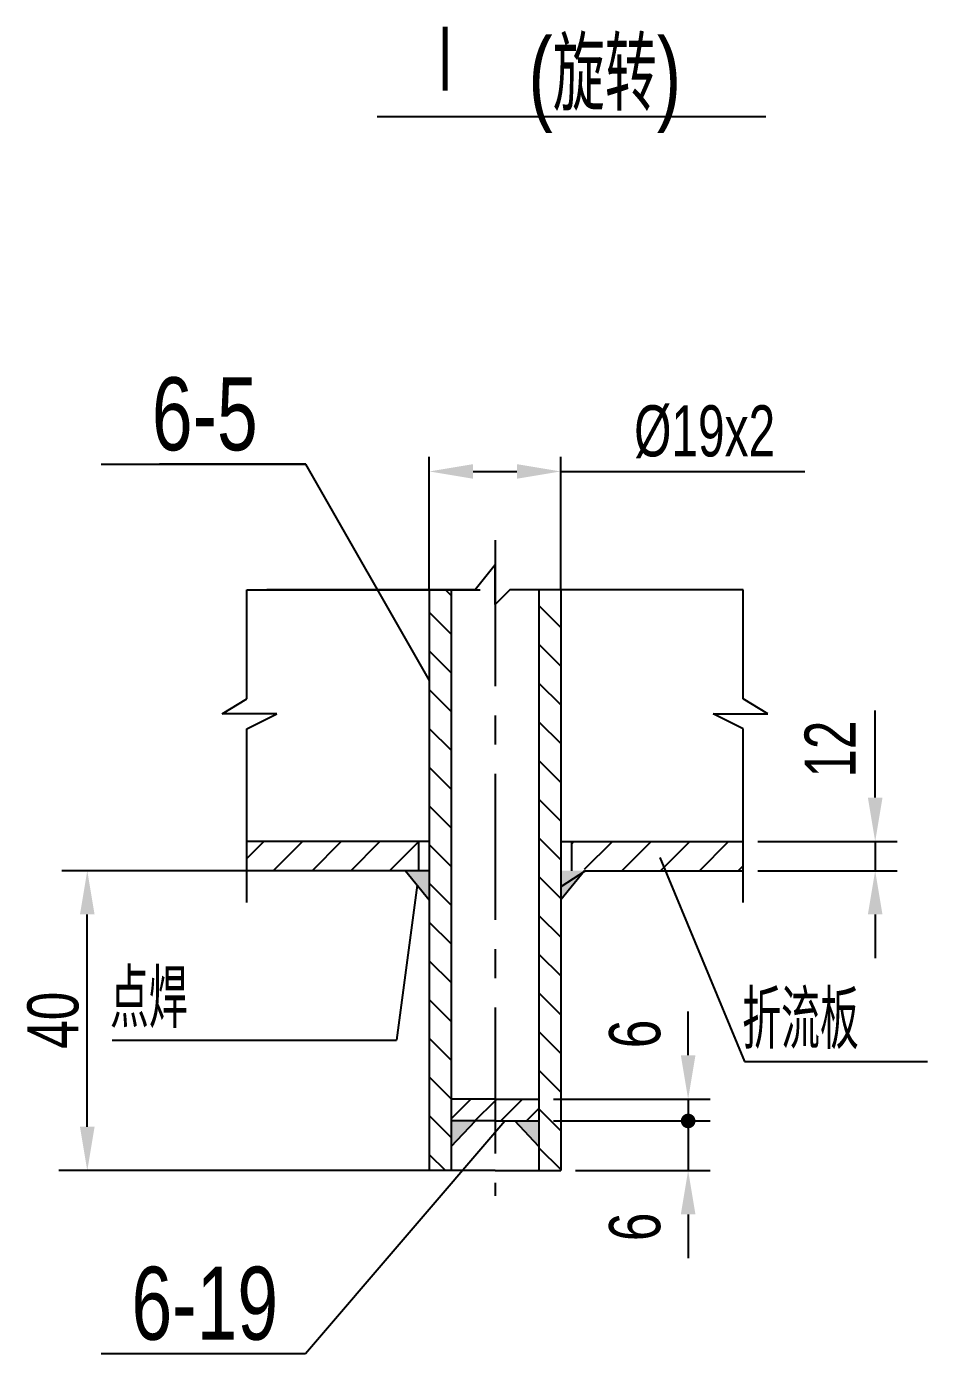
# Model space of a CAD drawing. Extents: x 34 to 831, y 17 to 546.
# Drawn here: x 179.3 to 241, y 19.2 to 110 of the extents above; entities that cross this region are included whole.
import ezdxf
from ezdxf.enums import TextEntityAlignment as Align

# ---------------------------------------------------------------- set-up
doc = ezdxf.new("R2010")
doc.units = 0
doc.header["$LTSCALE"] = 8
doc.linetypes.add('CENTER', pattern=[2, 1.25, -0.25, 0.25, -0.25])
doc.layers.get('0').update_dxf_attribs({"color": 2, "linetype": 'CONTINUOUS'})
doc.layers.get('Defpoints').update_dxf_attribs({"linetype": 'CONTINUOUS'})
doc.layers.add('CEN', color=3, linetype='CENTER')
doc.layers.add('OT', color=1, linetype='CONTINUOUS')
doc.styles.get("Standard").update_dxf_attribs({"font": 'PV_E.shx', "width": 0.7, "bigfont": 'PV_C.shx'})
doc.dimstyles.new('STANDARD$0', dxfattribs={"dimtxt": 3.5, "dimasz": 3, "dimexe": 1, "dimexo": 0, "dimgap": 0.5, "dimtad": 1, "dimdec": 0, "dimlfac": 3, "dimrnd": 1.387778780781446e-17, "dimzin": 0, "dimdsep": 46, "dimtxsty": 'Standard', "dimcen": -3, "dimclrd": 256, "dimclre": 256, "dimclrt": 2, "dimadec": 0, "dimazin": 0, "dimtp": 1, "dimtfac": 1, "dimtdec": 0, "dimtmove": 0, "dimatfit": 2, "dimfxl": 0, "dimtolj": 1, "dimtzin": 9, "dimlwd": -1, "dimlwe": -1, "dimarcsym": 0})

# ---------------------------------------------------------------- blocks, each defined once
blk = doc.blocks.new('*X6')
at = {"color": 0}
for p, q in [((45.09009021079526, 47.74174064024481), (46.59009021079525, 49.24174064024481)), ((47.74174064024481, 47.74174064024481), (49.24174064024481, 49.24174064024481)), ((50.39339106969437, 47.74174064024481), (51.89339106969436, 49.24174064024481)), ((53.04504149914392, 47.74174064024481), (54.54504149914391, 49.24174064024481)), ((55.69669192859347, 47.74174064024481), (57.19669192859347, 49.24174064024481)), ((58.34834235804302, 47.74174064024481), (59.84834235804302, 49.24174064024481)), ((60.99999278749257, 47.74174064024481), (62.49999278749257, 49.24174064024481)), ((63.65164321694213, 47.74174064024481), (65.15164321694213, 49.24174064024481)), ((66.30329364639168, 47.74174064024481), (67.80329364639168, 49.24174064024481)), ((68.95494407584123, 47.74174064024481), (70.45494407584123, 49.24174064024481)), ((71.60659450529079, 47.74174064024481), (73.10659450529079, 49.24174064024481)), ((74.25824493474033, 47.74174064024481), (75.75824493474033, 49.24174064024481)), ((76.9098953641899, 47.74174064024481), (78.4098953641899, 49.24174064024481)), ((79.56154579363944, 47.74174064024481), (81.06154579363945, 49.24174064024481)), ((82.21319622308899, 47.74174064024481), (83.713196223089, 49.24174064024481)), ((44.00633224825518, 41.35468181880563), (44.39339106969435, 41.7417406402448)), ((45.54504149914391, 40.24174064024481), (47.04504149914391, 41.7417406402448)), ((48.19669192859347, 40.24174064024481), (49.69669192859346, 41.7417406402448)), ((50.84834235804302, 40.24174064024481), (52.34834235804301, 41.7417406402448)), ((53.49999278749257, 40.24174064024481), (54.99999278749257, 41.7417406402448)), ((56.15164321694213, 40.24174064024481), (57.65164321694212, 41.74174064024481)), ((58.80329364639168, 40.24174064024481), (60.30329364639167, 41.74174064024481)), ((61.45494407584123, 40.24174064024481), (62.95494407584123, 41.74174064024481)), ((64.10659450529079, 40.24174064024481), (65.60659450529079, 41.74174064024481)), ((66.75824493474035, 40.24174064024481), (68.25824493474033, 41.74174064024481)), ((69.4098953641899, 40.24174064024481), (70.9098953641899, 41.74174064024481)), ((72.06154579363945, 40.24174064024481), (73.56154579363944, 41.74174064024481)), ((74.713196223089, 40.24174064024481), (76.21319622308899, 41.74174064024481)), ((77.36484665253855, 40.24174064024481), (78.86484665253855, 41.74174064024481)), ((80.0164970819881, 40.24174064024481), (81.51649708198809, 41.74174064024481)), ((82.66814751143765, 40.24174064024481), (83.78033181904674, 41.35392494785388))]:
    blk.add_line(p, q, dxfattribs=at)
blk = doc.blocks.new('*X7')
at = {"color": 0}
for p, q in [((80.38084481978031, 46.89837579379823), (79.53747997333375, 47.74174064024481)), ((80.38084481978031, 45.13060884083186), (78.88084481978031, 46.63060884083186)), ((79.00194606740101, 44.74174064024481), (78.88084481978031, 44.86284188786549)), ((80.38084481978031, 43.36284188786549), (79.00194606740101, 44.74174064024481)), ((80.23417911443464, 41.74174064024481), (78.88084481978031, 43.09507493489912))]:
    blk.add_line(p, q, dxfattribs=at)
blk = doc.blocks.new('*D12')
for p, q in [((206.8683815366014, 71.45897303705192), (206.8683815366014, 80.55804484203554)), ((215.8683815366014, 71.45897303705192), (215.8683815366014, 80.55804484203554)), ((209.8683815366014, 79.55804484203554), (212.8683815366014, 79.55804484203554)), ((215.8683815366014, 79.55804484203554), (232.5772525043433, 79.55804484203554))]:
    blk.add_line(p, q)
for points in [[(209.8683815366014, 80.05804484203554), (209.8683815366014, 79.05804484203554), (206.8683815366014, 79.55804484203554)], [(212.8683815366014, 80.05804484203554), (212.8683815366014, 79.05804484203554), (215.8683815366014, 79.55804484203554)]]:
    blk.add_solid(points)
at = {"layer": 'Defpoints', "color": 0}
for p in [(215.8683815366014, 79.55804484203554), (206.8683815366014, 71.45897303705192), (215.8683815366014, 71.45897303705192)]:
    blk.add_point(p, dxfattribs=at)
at = {"insert": (225.7228170204724, 82.2733991727442), "char_height": 3.5, "attachment_point": 5}
blk.add_mtext('\\A1;%%c19x2', dxfattribs=at)

msp = doc.modelspace()

# ---------------------------------------------------------------- linework, layer by layer
for p, q in [((229.9196291087244, 103.8459956855731), (203.2999565403081, 103.8459956855731)), ((198.4041056094022, 80.06640516375), (206.8683815366014, 65.24628746790154)), ((211.3683815366014, 73.15871604275151), (210.0096062158043, 71.45897303705192)), ((211.3683815366014, 70.43912664091181), (211.3683815366014, 73.15871604275151)), ((194.3836941756806, 63.9801014410923), (194.3836941756806, 71.45897303705192)), ((194.3836941756806, 71.45897303705192), (210.3493007375107, 71.45897303705192)), ((210.0096062158043, 71.45897303705192), (195.7424688049707, 71.45897303705192)), ((212.3874623356921, 71.45897303705192), (211.3683815366014, 70.43912664091181)), ((228.3530688975222, 71.45897303705192), (212.3874623356921, 71.45897303705192)), ((228.3530688975222, 63.9801014410923), (228.3530688975222, 71.45897303705192)), ((192.6852250246845, 62.96025504495219), (194.3836941756806, 63.9801014410923)), ((230.0515380485183, 62.96025504495219), (228.3530688975222, 63.9801014410923)), ((196.421856465369, 62.96025504495219), (192.6852250246845, 62.96025504495219)), ((194.3836941756806, 61.94040864881208), (196.421856465369, 62.96025504495219)), ((228.3530688975222, 61.94040864881208), (226.3149066078338, 62.96025504495219)), ((226.3149066078338, 62.96025504495219), (230.0515380485183, 62.96025504495219)), ((237.3961061177745, 57.22210125487265), (237.3961061177745, 63.19938456926116)), ((194.3836941756806, 50.04220365744595), (194.3836941756806, 61.94040864881208)), ((228.3530688975222, 50.04220365744595), (228.3530688975222, 61.94040864881208)), ((229.3530688975222, 54.22210125487265), (238.8961061177745, 54.22210125487265)), ((237.3961061177745, 54.22210125487265), (237.3961061177745, 52.22210125487265)), ((222.6544516626548, 53.1315449548681), (228.4418647261712, 39.15632828161949)), ((194.3836941756806, 52.22210125487265), (181.7196082885969, 52.22210125487265)), ((205.2406253362785, 52.22210125487277), (206.8683815366014, 50.22667732333673)), ((217.4961377369239, 52.22210125487277), (215.8683815366014, 50.22667732333673)), ((229.3530688975222, 52.22210125487265), (238.8961061177745, 52.22210125487265)), ((206.0488641357281, 51.2313023609737), (204.6242855961161, 40.6056345461443)), ((183.4559359362863, 34.68497346626032), (183.4559359362863, 49.22210125487265)), ((237.3961061177745, 49.22210125487265), (237.3961061177745, 46.22210125487265)), ((224.5908367291956, 39.58446046552672), (224.5908367291956, 42.58446046552672)), ((185.1610302735223, 40.6056345461443), (204.6242855961161, 40.6056345461443)), ((228.4418647261712, 39.15632828161949), (240.9740788675351, 39.15632828161949)), ((215.3683815366014, 36.58446046552672), (226.0908367291956, 36.58446046552672)), ((224.5908367291956, 36.58446046552672), (224.5908367291956, 31.68497346626032)), ((198.4041056094022, 19.1641134341819), (212.0459331476466, 35.08446046552672)), ((208.3683815366014, 33.3429859908689), (210.0222847756938, 35.08446046552683)), ((214.3683815366014, 33.3429859908689), (212.714478297509, 35.08446046552683)), ((215.3683815366014, 35.08446046552672), (226.0908367291956, 35.08446046552672)), ((207.3683815366014, 31.68497346626032), (181.4997057358062, 31.68497346626032)), ((216.8683815366014, 31.68497346626032), (226.0908367291956, 31.68497346626032)), ((224.5908367291956, 28.68497346626032), (224.5908367291956, 25.68497346626032))]:
    msp.add_line(p, q)
at = {"color": 0}
for p, q in [((194.3836941756806, 53.06624396334644), (195.539551467207, 54.22210125487277)), ((196.1912018966566, 52.22210125487277), (198.1912018966566, 54.22210125487277)), ((198.8428523261061, 52.22210125487277), (200.8428523261061, 54.22210125487277)), ((201.4945027555557, 52.22210125487277), (203.4945027555557, 54.22210125487277)), ((204.1461531850052, 52.22210125487277), (206.1461531850052, 54.22210125487277)), ((216.5962435353224, 54.06558988739175), (216.7527549028034, 54.22210125487277)), ((217.5019845068825, 52.31968042950211), (219.404405332253, 54.22210125487277)), ((220.0560557617025, 52.22210125487277), (222.0560557617025, 54.22210125487277)), ((222.7077061911521, 52.22210125487277), (224.7077061911521, 54.22210125487277)), ((225.3593566206016, 52.22210125487277), (227.3593566206016, 54.22210125487277)), ((228.0110070500511, 52.22210125487277), (228.3530688975222, 52.56416310234363))]:
    msp.add_line(p, q, dxfattribs=at)
at = {"const_width": 0.5}
msp.add_lwpolyline([(224.3408367291956, 35.08446046552672, 1), (224.8408367291956, 35.08446046552672, 1)], format="xyb", close=True, dxfattribs=at)
for points in [[(237.8961061177745, 57.22210125487265), (236.8961061177745, 57.22210125487265), (237.3961061177745, 54.22210125487265)], [(183.9559359362863, 49.22210125487265), (182.9559359362863, 49.22210125487265), (183.4559359362863, 52.22210125487265)], [(205.2406253362785, 52.22210125487277), (206.8683815366014, 52.22210125487277), (206.8683815366014, 50.22667732333673)], [(217.4961377369239, 52.22210125487277), (215.8683815366014, 52.22210125487277), (215.8683815366014, 50.22667732333673)], [(237.8961061177745, 49.22210125487265), (236.8961061177745, 49.22210125487265), (237.3961061177745, 52.22210125487265)], [(225.0908367291956, 39.58446046552672), (224.0908367291956, 39.58446046552672), (224.5908367291956, 36.58446046552672)], [(183.9559359362863, 34.68497346626032), (182.9559359362863, 34.68497346626032), (183.4559359362863, 31.68497346626032)], [(208.3683815366014, 35.08446046552672), (209.989482784222, 35.08446046552683), (208.3683815366014, 33.3429859908689), (208.3683815366014, 33.34298599086901)], [(214.3683815366014, 35.08446046552672), (212.7472802889804, 35.08446046552683), (214.3683815366014, 33.3429859908689), (214.3683815366014, 33.34298599086901)], [(225.0908367291956, 28.68497346626032), (224.0908367291956, 28.68497346626032), (224.5908367291956, 31.68497346626032)]]:
    msp.add_solid(points)
at = {"layer": 'CEN'}
msp.add_line((211.3683815366014, 74.85846003631832), (211.3683815366014, 29.96143274066605), dxfattribs=at)
at = {"layer": 'OT'}
for p, q in [((184.4041056094022, 80.06640516375), (198.4041056094022, 80.06640516375)), ((188.4074057455298, 80.07235000669493), (198.4074057455298, 80.07235000669493)), ((206.8683815366014, 71.45897303705192), (206.8683815366014, 31.68497346626032)), ((208.3683815366014, 71.45897303705192), (208.3683815366014, 31.68497346626032)), ((214.3683815366014, 71.45897303705192), (214.3683815366014, 31.68497346626032)), ((215.8683815366014, 71.45897303705192), (215.8683815366014, 31.68497346626032)), ((206.8683815366014, 54.22210125487277), (194.3836941756806, 54.22210125487265)), ((206.14051953788, 54.22210125487277), (206.14051953788, 52.22210125487277)), ((215.8683815366014, 54.22210125487277), (228.3530688975222, 54.22210125487265)), ((216.5962435353224, 54.22210125487277), (216.5962435353224, 52.22210125487277)), ((206.8683815366014, 52.22210125487277), (194.3836941756806, 52.22210125487265)), ((217.5730748039139, 52.22210125487265), (215.8683815366014, 51.12442047734817)), ((217.5730748039139, 52.22210125487277), (228.3530688975222, 52.22210125487265)), ((211.3683815366014, 36.58446046552672), (208.3683815366014, 36.58446046552672)), ((211.3683815366014, 36.58446046552672), (214.3683815366014, 36.58446046552672)), ((211.3683815366014, 35.08446046552672), (208.3683815366014, 35.08446046552672)), ((211.3683815366014, 35.08446046552672), (214.3683815366014, 35.08446046552672)), ((211.3683815366014, 31.68497346626032), (206.8683815366014, 31.68497346626032)), ((211.3683815366014, 31.68497346626032), (215.8683815366014, 31.68497346626032)), ((184.4041056094022, 19.1641134341819), (198.4041056094022, 19.1641134341819))]:
    msp.add_line(p, q, dxfattribs=at)

# ---------------------------------------------------------------- block references
at = {"rotation": 270}
for name in ['*X6', '*X7']:
    msp.add_blockref(name, (166.6266408963563, 115.4653052853071), dxfattribs=at)

# ---------------------------------------------------------------- texts
at = {"width": 0.75}
for s, p in [('(旋转)', (218.8850416700936, 104.234560420161)), ('6-5', (191.500004890331, 81.00694453314554)), ('6-19', (191.500004890331, 20.10465280357744))]:
    msp.add_text(s, height=5, dxfattribs=at).set_placement(p, align=Align.CENTER)
at = {"linetype": 'Continuous', "width": 0.75}
for s, p in [('12', (234.2834814963232, 60.54769976249827)), ('40', (181.0983629740829, 41.98080399802461)), ('6', (220.9282895090894, 41.04289119960822)), ('6', (220.9282895090894, 27.83218876777755))]:
    msp.add_text(s, height=3.5, rotation=90, dxfattribs=at).set_placement(p, align=Align.MIDDLE)
at = {"width": 0.7}
for s, p in [('点焊', (185.0112271854803, 41.45987243181366)), ('折流板', (228.2920616381291, 40.01056616728886))]:
    msp.add_text(s, height=4, dxfattribs=at).set_placement(p)
at = {"layer": 'OT', "width": 0.75}
msp.add_text('Ⅰ', height=5, dxfattribs=at).set_placement((206.1692689954023, 105.1510413015239))

# ---------------------------------------------------------------- dimensions: what is measured, and where the dimension line sits
dim = msp.add_linear_dim(base=(215.8683815366014, 79.55804484203554), p1=(206.8683815366014, 71.45897303705192), p2=(215.8683815366014, 71.45897303705192), text='%%c19x2', dimstyle='STANDARD$0', override={"dimgap": 0.8, "dimlfac": 10, "dimzin": 8, "dimclrt": 256, "dimadec": 2, "dimazin": 2, "dimtfac": 0.8571428571428571})
dim.commit()
dim.dimension.update_dxf_attribs({"geometry": '*D12', "text_midpoint": (225.7228170204724, 82.2733991727442)})

doc.saveas('drawing.dxf')
